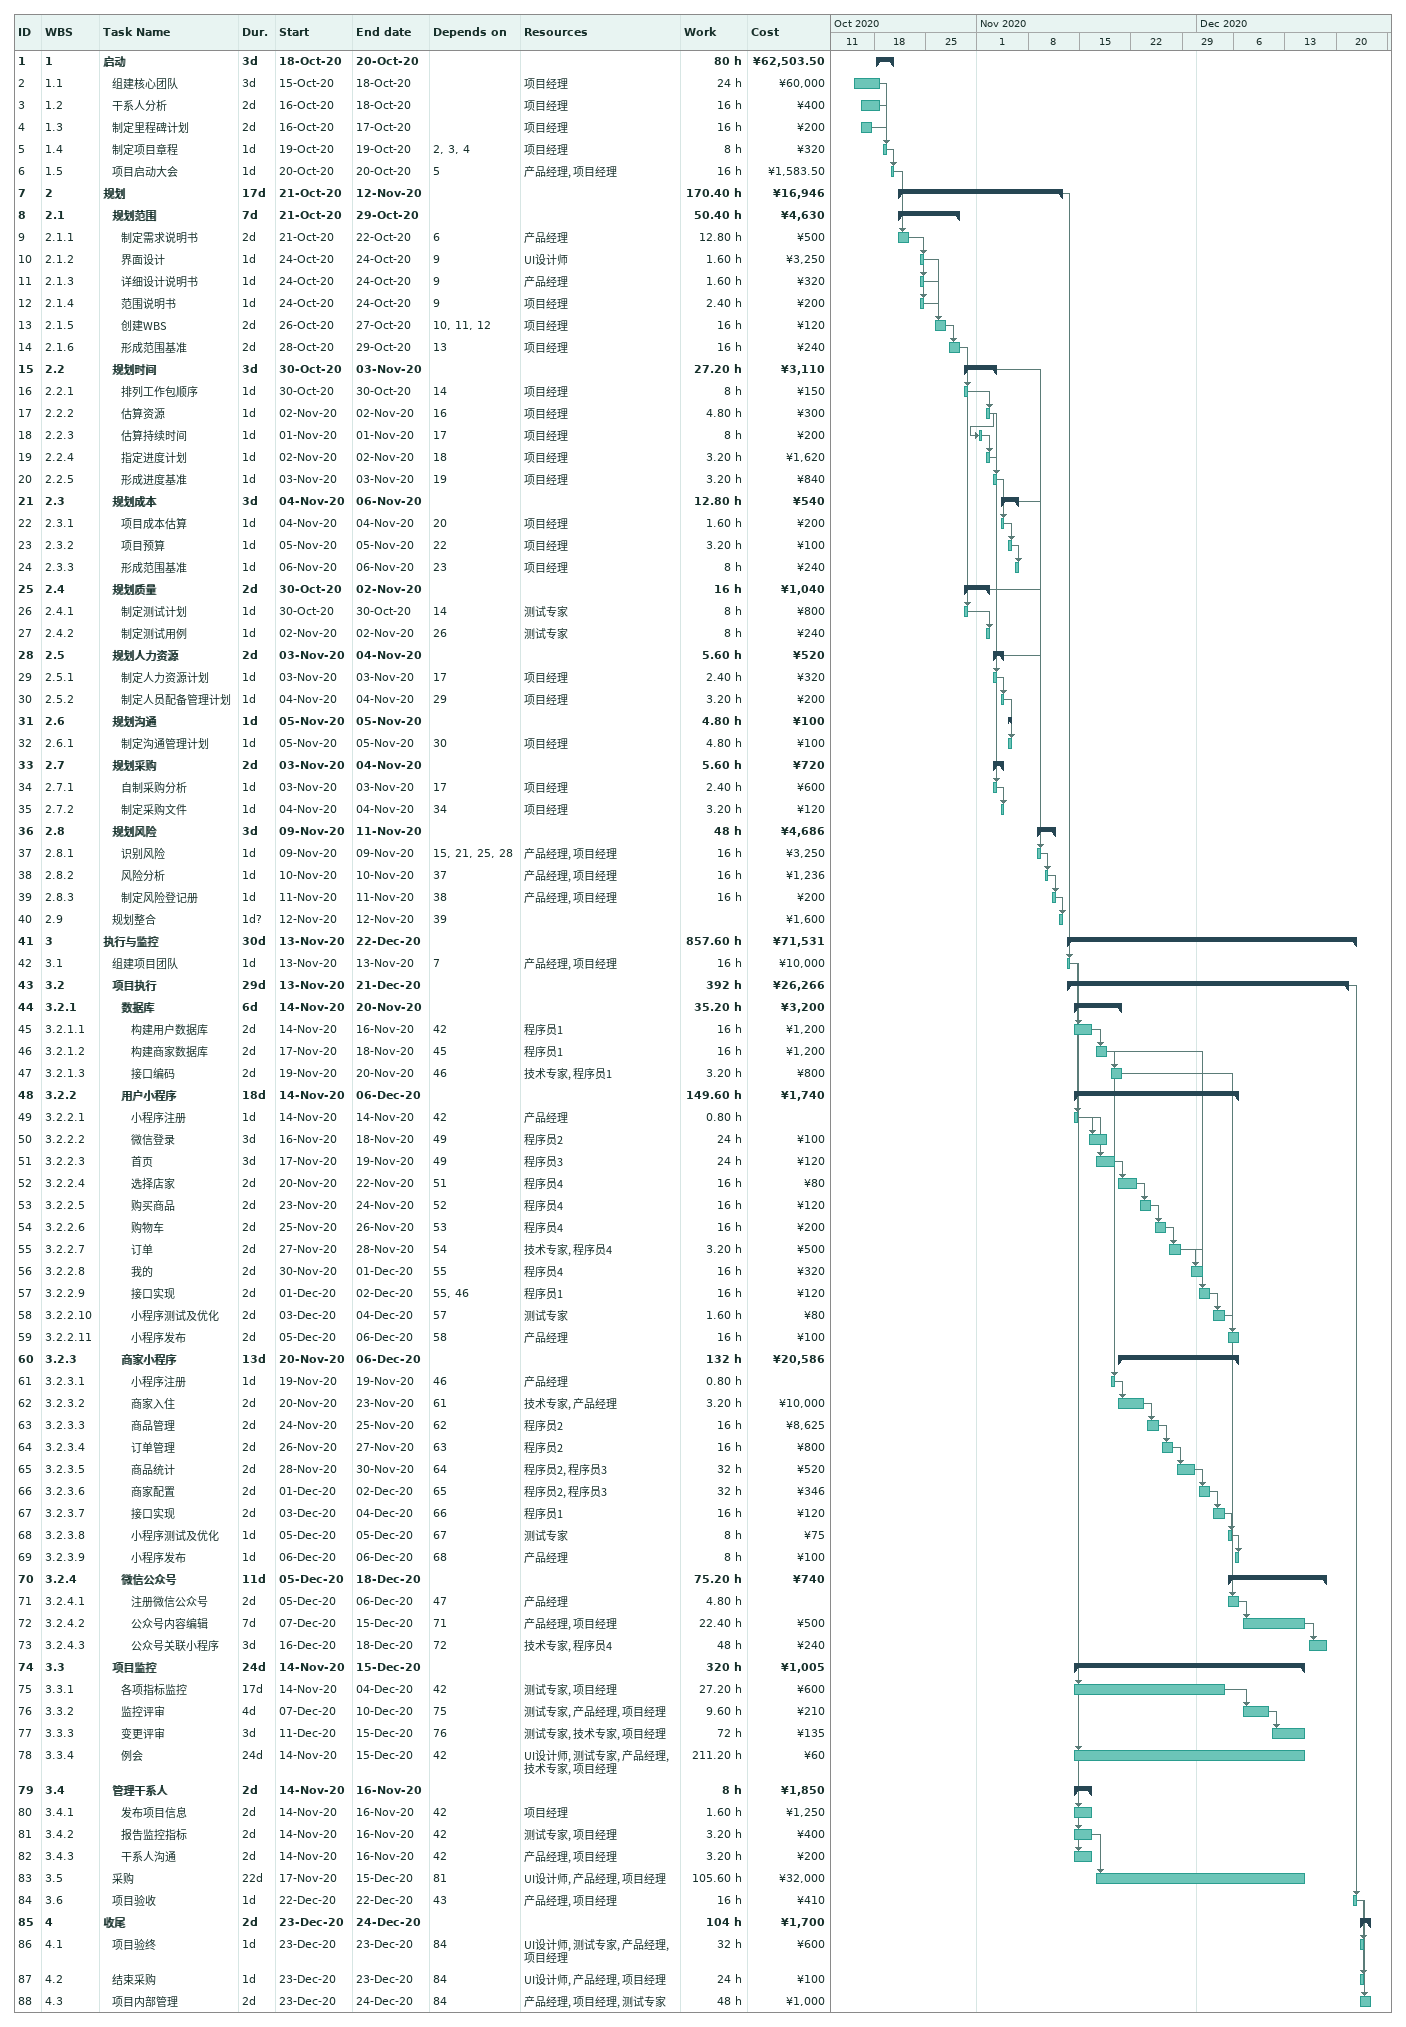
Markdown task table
| ID | WBS | Task | Duration | Start | Finish | Predecessors | Resources | Work (h) | Cost (¥) |
|---|---|---|---|---|---|---|---|---|---|
| 1 | 1 | **启动** | 3d | 2020-10-18 | 2020-10-20 |  |  | 80 | 62503.50 |
| 2 | 1.1 | 组建核心团队 | 3d | 2020-10-15 | 2020-10-18 |  | 项目经理 | 24 | 60000 |
| 3 | 1.2 | 干系人分析 | 2d | 2020-10-16 | 2020-10-18 |  | 项目经理 | 16 | 400 |
| 4 | 1.3 | 制定里程碑计划 | 2d | 2020-10-16 | 2020-10-17 |  | 项目经理 | 16 | 200 |
| 5 | 1.4 | 制定项目章程 | 1d | 2020-10-19 | 2020-10-19 | 2, 3, 4 | 项目经理 | 8 | 320 |
| 6 | 1.5 | 项目启动大会 | 1d | 2020-10-20 | 2020-10-20 | 5 | 产品经理, 项目经理 | 16 | 1583.50 |
| 7 | 2 | **规划** | 17d | 2020-10-21 | 2020-11-12 |  |  | 170.40 | 16946 |
| 8 | 2.1 | **规划范围** | 7d | 2020-10-21 | 2020-10-29 |  |  | 50.40 | 4630 |
| 9 | 2.1.1 | 制定需求说明书 | 2d | 2020-10-21 | 2020-10-22 | 6 | 产品经理 | 12.80 | 500 |
| 10 | 2.1.2 | 界面设计 | 1d | 2020-10-24 | 2020-10-24 | 9 | UI设计师 | 1.60 | 3250 |
| 11 | 2.1.3 | 详细设计说明书 | 1d | 2020-10-24 | 2020-10-24 | 9 | 产品经理 | 1.60 | 320 |
| 12 | 2.1.4 | 范围说明书 | 1d | 2020-10-24 | 2020-10-24 | 9 | 项目经理 | 2.40 | 200 |
| 13 | 2.1.5 | 创建WBS | 2d | 2020-10-26 | 2020-10-27 | 10, 11, 12 | 项目经理 | 16 | 120 |
| 14 | 2.1.6 | 形成范围基准 | 2d | 2020-10-28 | 2020-10-29 | 13 | 项目经理 | 16 | 240 |
| 15 | 2.2 | **规划时间** | 3d | 2020-10-30 | 2020-11-03 |  |  | 27.20 | 3110 |
| 16 | 2.2.1 | 排列工作包顺序 | 1d | 2020-10-30 | 2020-10-30 | 14 | 项目经理 | 8 | 150 |
| 17 | 2.2.2 | 估算资源 | 1d | 2020-11-02 | 2020-11-02 | 16 | 项目经理 | 4.80 | 300 |
| 18 | 2.2.3 | 估算持续时间 | 1d | 2020-11-01 | 2020-11-01 | 17 | 项目经理 | 8 | 200 |
| 19 | 2.2.4 | 指定进度计划 | 1d | 2020-11-02 | 2020-11-02 | 18 | 项目经理 | 3.20 | 1620 |
| 20 | 2.2.5 | 形成进度基准 | 1d | 2020-11-03 | 2020-11-03 | 19 | 项目经理 | 3.20 | 840 |
| 21 | 2.3 | **规划成本** | 3d | 2020-11-04 | 2020-11-06 |  |  | 12.80 | 540 |
| 22 | 2.3.1 | 项目成本估算 | 1d | 2020-11-04 | 2020-11-04 | 20 | 项目经理 | 1.60 | 200 |
| 23 | 2.3.2 | 项目预算 | 1d | 2020-11-05 | 2020-11-05 | 22 | 项目经理 | 3.20 | 100 |
| 24 | 2.3.3 | 形成范围基准 | 1d | 2020-11-06 | 2020-11-06 | 23 | 项目经理 | 8 | 240 |
| 25 | 2.4 | **规划质量** | 2d | 2020-10-30 | 2020-11-02 |  |  | 16 | 1040 |
| 26 | 2.4.1 | 制定测试计划 | 1d | 2020-10-30 | 2020-10-30 | 14 | 测试专家 | 8 | 800 |
| 27 | 2.4.2 | 制定测试用例 | 1d | 2020-11-02 | 2020-11-02 | 26 | 测试专家 | 8 | 240 |
| 28 | 2.5 | **规划人力资源** | 2d | 2020-11-03 | 2020-11-04 |  |  | 5.60 | 520 |
| 29 | 2.5.1 | 制定人力资源计划 | 1d | 2020-11-03 | 2020-11-03 | 17 | 项目经理 | 2.40 | 320 |
| 30 | 2.5.2 | 制定人员配备管理计划 | 1d | 2020-11-04 | 2020-11-04 | 29 | 项目经理 | 3.20 | 200 |
| 31 | 2.6 | **规划沟通** | 1d | 2020-11-05 | 2020-11-05 |  |  | 4.80 | 100 |
| 32 | 2.6.1 | 制定沟通管理计划 | 1d | 2020-11-05 | 2020-11-05 | 30 | 项目经理 | 4.80 | 100 |
| 33 | 2.7 | **规划采购** | 2d | 2020-11-03 | 2020-11-04 |  |  | 5.60 | 720 |
| 34 | 2.7.1 | 自制采购分析 | 1d | 2020-11-03 | 2020-11-03 | 17 | 项目经理 | 2.40 | 600 |
| 35 | 2.7.2 | 制定采购文件 | 1d | 2020-11-04 | 2020-11-04 | 34 | 项目经理 | 3.20 | 120 |
| 36 | 2.8 | **规划风险** | 3d | 2020-11-09 | 2020-11-11 |  |  | 48 | 4686 |
| 37 | 2.8.1 | 识别风险 | 1d | 2020-11-09 | 2020-11-09 | 15, 21, 25, 28 | 产品经理, 项目经理 | 16 | 3250 |
| 38 | 2.8.2 | 风险分析 | 1d | 2020-11-10 | 2020-11-10 | 37 | 产品经理, 项目经理 | 16 | 1236 |
| 39 | 2.8.3 | 制定风险登记册 | 1d | 2020-11-11 | 2020-11-11 | 38 | 产品经理, 项目经理 | 16 | 200 |
| 40 | 2.9 | 规划整合 | 1d? | 2020-11-12 | 2020-11-12 | 39 |  |  | 1600 |
| 41 | 3 | **执行与监控** | 30d | 2020-11-13 | 2020-12-22 |  |  | 857.60 | 71531 |
| 42 | 3.1 | 组建项目团队 | 1d | 2020-11-13 | 2020-11-13 | 7 | 产品经理, 项目经理 | 16 | 10000 |
| 43 | 3.2 | **项目执行** | 29d | 2020-11-13 | 2020-12-21 |  |  | 392 | 26266 |
| 44 | 3.2.1 | **数据库** | 6d | 2020-11-14 | 2020-11-20 |  |  | 35.20 | 3200 |
| 45 | 3.2.1.1 | 构建用户数据库 | 2d | 2020-11-14 | 2020-11-16 | 42 | 程序员1 | 16 | 1200 |
| 46 | 3.2.1.2 | 构建商家数据库 | 2d | 2020-11-17 | 2020-11-18 | 45 | 程序员1 | 16 | 1200 |
| 47 | 3.2.1.3 | 接口编码 | 2d | 2020-11-19 | 2020-11-20 | 46 | 技术专家, 程序员1 | 3.20 | 800 |
| 48 | 3.2.2 | **用户小程序** | 18d | 2020-11-14 | 2020-12-06 |  |  | 149.60 | 1740 |
| 49 | 3.2.2.1 | 小程序注册 | 1d | 2020-11-14 | 2020-11-14 | 42 | 产品经理 | 0.80 |  |
| 50 | 3.2.2.2 | 微信登录 | 3d | 2020-11-16 | 2020-11-18 | 49 | 程序员2 | 24 | 100 |
| 51 | 3.2.2.3 | 首页 | 3d | 2020-11-17 | 2020-11-19 | 49 | 程序员3 | 24 | 120 |
| 52 | 3.2.2.4 | 选择店家 | 2d | 2020-11-20 | 2020-11-22 | 51 | 程序员4 | 16 | 80 |
| 53 | 3.2.2.5 | 购买商品 | 2d | 2020-11-23 | 2020-11-24 | 52 | 程序员4 | 16 | 120 |
| 54 | 3.2.2.6 | 购物车 | 2d | 2020-11-25 | 2020-11-26 | 53 | 程序员4 | 16 | 200 |
| 55 | 3.2.2.7 | 订单 | 2d | 2020-11-27 | 2020-11-28 | 54 | 技术专家, 程序员4 | 3.20 | 500 |
| 56 | 3.2.2.8 | 我的 | 2d | 2020-11-30 | 2020-12-01 | 55 | 程序员4 | 16 | 320 |
| 57 | 3.2.2.9 | 接口实现 | 2d | 2020-12-01 | 2020-12-02 | 55, 46 | 程序员1 | 16 | 120 |
| 58 | 3.2.2.10 | 小程序测试及优化 | 2d | 2020-12-03 | 2020-12-04 | 57 | 测试专家 | 1.60 | 80 |
| 59 | 3.2.2.11 | 小程序发布 | 2d | 2020-12-05 | 2020-12-06 | 58 | 产品经理 | 16 | 100 |
| 60 | 3.2.3 | **商家小程序** | 13d | 2020-11-20 | 2020-12-06 |  |  | 132 | 20586 |
| 61 | 3.2.3.1 | 小程序注册 | 1d | 2020-11-19 | 2020-11-19 | 46 | 产品经理 | 0.80 |  |
| 62 | 3.2.3.2 | 商家入住 | 2d | 2020-11-20 | 2020-11-23 | 61 | 技术专家, 产品经理 | 3.20 | 10000 |
| 63 | 3.2.3.3 | 商品管理 | 2d | 2020-11-24 | 2020-11-25 | 62 | 程序员2 | 16 | 8625 |
| 64 | 3.2.3.4 | 订单管理 | 2d | 2020-11-26 | 2020-11-27 | 63 | 程序员2 | 16 | 800 |
| 65 | 3.2.3.5 | 商品统计 | 2d | 2020-11-28 | 2020-11-30 | 64 | 程序员2, 程序员3 | 32 | 520 |
| 66 | 3.2.3.6 | 商家配置 | 2d | 2020-12-01 | 2020-12-02 | 65 | 程序员2, 程序员3 | 32 | 346 |
| 67 | 3.2.3.7 | 接口实现 | 2d | 2020-12-03 | 2020-12-04 | 66 | 程序员1 | 16 | 120 |
| 68 | 3.2.3.8 | 小程序测试及优化 | 1d | 2020-12-05 | 2020-12-05 | 67 | 测试专家 | 8 | 75 |
| 69 | 3.2.3.9 | 小程序发布 | 1d | 2020-12-06 | 2020-12-06 | 68 | 产品经理 | 8 | 100 |
| 70 | 3.2.4 | **微信公众号** | 11d | 2020-12-05 | 2020-12-18 |  |  | 75.20 | 740 |
| 71 | 3.2.4.1 | 注册微信公众号 | 2d | 2020-12-05 | 2020-12-06 | 47 | 产品经理 | 4.80 |  |
| 72 | 3.2.4.2 | 公众号内容编辑 | 7d | 2020-12-07 | 2020-12-15 | 71 | 产品经理, 项目经理 | 22.40 | 500 |
| 73 | 3.2.4.3 | 公众号关联小程序 | 3d | 2020-12-16 | 2020-12-18 | 72 | 技术专家, 程序员4 | 48 | 240 |
| 74 | 3.3 | **项目监控** | 24d | 2020-11-14 | 2020-12-15 |  |  | 320 | 1005 |
| 75 | 3.3.1 | 各项指标监控 | 17d | 2020-11-14 | 2020-12-04 | 42 | 测试专家, 项目经理 | 27.20 | 600 |
| 76 | 3.3.2 | 监控评审 | 4d | 2020-12-07 | 2020-12-10 | 75 | 测试专家, 产品经理, 项目经理 | 9.60 | 210 |
| 77 | 3.3.3 | 变更评审 | 3d | 2020-12-11 | 2020-12-15 | 76 | 测试专家, 技术专家, 项目经理 | 72 | 135 |
| 78 | 3.3.4 | 例会 | 24d | 2020-11-14 | 2020-12-15 | 42 | UI设计师, 测试专家, 产品经理, 技术专家, 项目经理 | 211.20 | 60 |
| 79 | 3.4 | **管理干系人** | 2d | 2020-11-14 | 2020-11-16 |  |  | 8 | 1850 |
| 80 | 3.4.1 | 发布项目信息 | 2d | 2020-11-14 | 2020-11-16 | 42 | 项目经理 | 1.60 | 1250 |
| 81 | 3.4.2 | 报告监控指标 | 2d | 2020-11-14 | 2020-11-16 | 42 | 测试专家, 项目经理 | 3.20 | 400 |
| 82 | 3.4.3 | 干系人沟通 | 2d | 2020-11-14 | 2020-11-16 | 42 | 产品经理, 项目经理 | 3.20 | 200 |
| 83 | 3.5 | 采购 | 22d | 2020-11-17 | 2020-12-15 | 81 | UI设计师, 产品经理, 项目经理 | 105.60 | 32000 |
| 84 | 3.6 | 项目验收 | 1d | 2020-12-22 | 2020-12-22 | 43 | 产品经理, 项目经理 | 16 | 410 |
| 85 | 4 | **收尾** | 2d | 2020-12-23 | 2020-12-24 |  |  | 104 | 1700 |
| 86 | 4.1 | 项目验终 | 1d | 2020-12-23 | 2020-12-23 | 84 | UI设计师, 测试专家, 产品经理, 项目经理 | 32 | 600 |
| 87 | 4.2 | 结束采购 | 1d | 2020-12-23 | 2020-12-23 | 84 | UI设计师, 产品经理, 项目经理 | 24 | 100 |
| 88 | 4.3 | 项目内部管理 | 2d | 2020-12-23 | 2020-12-24 | 84 | 产品经理, 项目经理, 测试专家 | 48 | 1000 |
